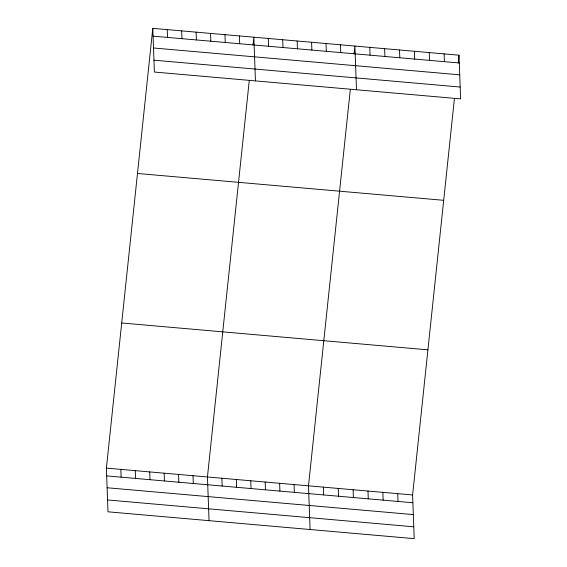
<?xml version="1.0" encoding="UTF-8"?>
<svg xmlns="http://www.w3.org/2000/svg" width="567" height="567" viewBox="0 0 567 567"><rect width="100%" height="100%" fill="white"/><g stroke="black" fill="none" stroke-linecap="round" stroke-linejoin="round"><path stroke-width="0.85" d="M454.408 98.729L412.606 494.956L414.208 538.65L107.992 511.81L106.39 468.115L152.792 28.35L459.008 55.19L460.61 98.885L154.394 72.044L152.792 28.35M249.246 80.748L207.444 476.975L209.046 520.662M253.031 44.892L253.846 37.209L255.448 80.904M350.3 89.6L308.491 485.834L310.092 529.521M354.084 53.752L354.892 46.069L356.494 89.756M458.193 62.873L459.008 55.19M153.076 36.146L459.291 62.987M153.515 47.989L459.724 74.83M153.962 60.194L460.17 87.042M137.483 173.474L443.692 200.314M121.707 322.992L427.915 349.839M106.39 468.115L412.606 494.956M106.681 475.904L412.889 502.752M107.113 487.755L413.322 514.595M107.56 499.959L413.775 526.8M444.131 53.886L444.415 61.683M429.262 52.589L429.545 60.378M414.385 51.285L414.668 59.074M399.515 49.981L399.799 57.77M384.639 48.677L384.922 56.466M397.729 493.651L398.02 501.448M369.769 47.373L370.053 55.162M382.86 492.347L383.143 500.144M367.983 491.043L368.274 498.84M340.455 44.8L340.746 52.596M353.113 489.739L353.397 497.535M326.018 43.539L326.308 51.328M338.237 488.442L338.527 496.231M311.588 42.27L311.871 50.066M323.367 487.138L323.651 494.927M297.151 41.008L297.434 48.797M282.713 39.74L282.997 47.529M294.06 484.565L294.344 492.362M268.276 38.471L268.567 46.267M279.623 483.297L279.907 491.093M265.186 482.035L265.469 489.824M239.409 35.941L239.692 43.737M250.749 480.766L251.039 488.563M224.971 34.679L225.255 42.468M236.311 479.505L236.602 487.294M210.534 33.41L210.825 41.207M221.881 478.236L222.165 486.032M196.097 32.149L196.388 39.938M181.667 30.88L181.95 38.676M193.007 475.706L193.29 483.502M167.23 29.619L167.513 37.408M178.57 474.444L178.86 482.233M164.139 473.176L164.423 480.972M149.702 471.914L149.986 479.703M135.265 470.645L135.548 478.435M120.828 469.377L121.111 477.173"/></g></svg>
